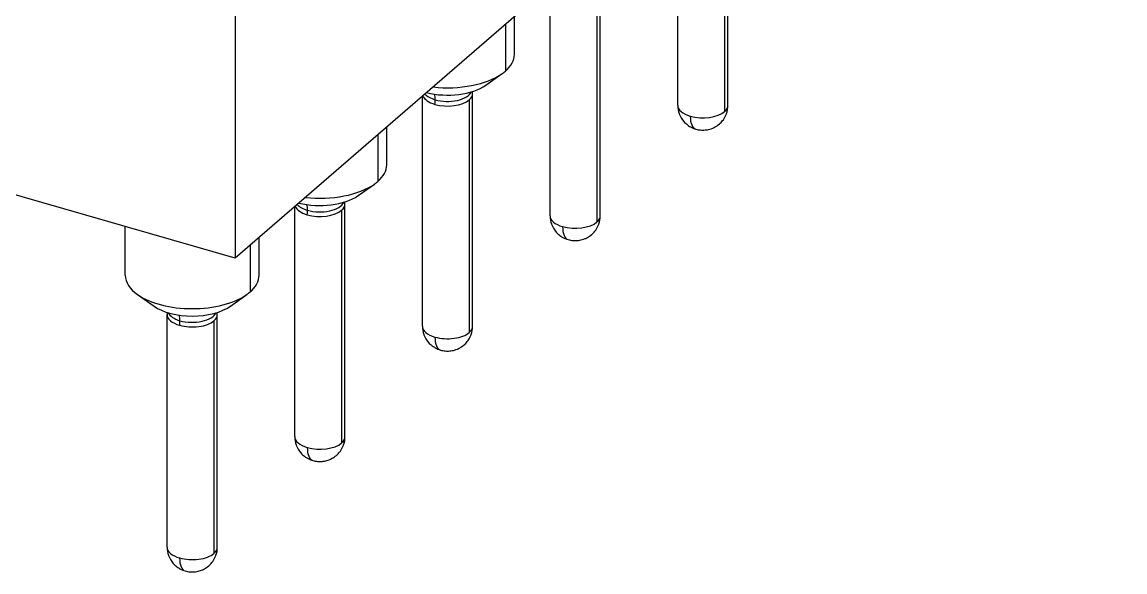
# Model space of a CAD drawing. Header units: millimetres. Extents: x 1 to 18.6, y 1 to 16.8.
# Drawn here: x 7.64 to 18.61, y 1.02 to 6.49 of the extents above; entities that cross this region are included whole.
import ezdxf

# ---------------------------------------------------------------- set-up
doc = ezdxf.new("R2010")
doc.units = ezdxf.units.MM
doc.layers.add('MAIN-1', color=7, linetype='Continuous')

msp = doc.modelspace()

# ---------------------------------------------------------------- linework, layer by layer
at = {"layer": 'MAIN-1', "color": 18, "linetype": 'Continuous', "lineweight": 25, "true_color": 0x000000}
for points in [[(18.614, 11.806), (9.764, 4.142)], [(14.165, 5.664), (14.165, 7.953)], [(14.632, 7.918), (14.632, 5.602)], [(14.665, 5.664), (14.665, 7.981)], [(12.895, 4.564), (12.895, 6.853)], [(13.362, 6.819), (13.362, 4.502)], [(13.395, 4.564), (13.395, 6.881)], [(9.764, 6.567), (9.764, 4.142)], [(12.54, 6.171), (12.54, 6.546)], [(12.451, 6.469), (12.451, 6.005)], [(12.255, 5.863), (12.418, 5.979)], [(11.625, 3.465), (11.625, 5.754)], [(12.092, 5.719), (12.092, 3.402)], [(12.125, 3.465), (12.125, 5.781)], [(14.165, 5.664), (14.166, 5.643)], [(14.166, 5.643), (14.169, 5.621)], [(14.169, 5.621), (14.174, 5.6)], [(14.174, 5.6), (14.179, 5.582)], [(14.651, 5.582), (14.657, 5.6)], [(14.657, 5.6), (14.662, 5.621)], [(14.662, 5.621), (14.664, 5.643)], [(14.664, 5.643), (14.665, 5.664)], [(14.179, 5.582), (14.18, 5.579)], [(14.18, 5.579), (14.189, 5.559)], [(14.189, 5.559), (14.199, 5.539)], [(14.199, 5.539), (14.206, 5.529)], [(14.206, 5.529), (14.213, 5.519)], [(14.213, 5.519), (14.226, 5.502)], [(14.226, 5.502), (14.234, 5.493)], [(14.234, 5.493), (14.243, 5.485)], [(14.588, 5.485), (14.596, 5.493)], [(14.596, 5.493), (14.604, 5.502)], [(14.604, 5.502), (14.612, 5.511)], [(14.612, 5.511), (14.619, 5.52)], [(14.619, 5.52), (14.631, 5.539)], [(14.631, 5.539), (14.642, 5.559)], [(14.642, 5.559), (14.65, 5.579)], [(14.65, 5.579), (14.651, 5.582)], [(11.27, 5.071), (11.27, 5.446)], [(14.243, 5.485), (14.251, 5.478)], [(14.251, 5.478), (14.262, 5.468)], [(14.262, 5.468), (14.273, 5.46)], [(14.273, 5.46), (14.284, 5.453)], [(14.284, 5.453), (14.286, 5.452)], [(14.286, 5.452), (14.299, 5.445)], [(14.299, 5.445), (14.311, 5.439)], [(14.311, 5.439), (14.317, 5.436)], [(14.317, 5.436), (14.331, 5.431)], [(14.331, 5.431), (14.345, 5.427)], [(14.345, 5.427), (14.358, 5.423)], [(14.358, 5.423), (14.37, 5.421)], [(14.37, 5.421), (14.381, 5.419)], [(14.381, 5.419), (14.393, 5.418)], [(14.393, 5.418), (14.404, 5.417)], [(14.404, 5.417), (14.415, 5.417)], [(14.415, 5.417), (14.426, 5.417)], [(14.426, 5.417), (14.438, 5.418)], [(14.438, 5.418), (14.449, 5.419)], [(14.449, 5.419), (14.461, 5.421)], [(14.461, 5.421), (14.473, 5.423)], [(14.473, 5.423), (14.486, 5.427)], [(14.486, 5.427), (14.499, 5.431)], [(14.499, 5.431), (14.513, 5.436)], [(14.513, 5.436), (14.52, 5.439)], [(14.52, 5.439), (14.532, 5.445)], [(14.532, 5.445), (14.545, 5.452)], [(14.545, 5.452), (14.546, 5.453)], [(14.546, 5.453), (14.557, 5.46)], [(14.557, 5.46), (14.569, 5.468)], [(14.569, 5.468), (14.58, 5.478)], [(14.58, 5.478), (14.588, 5.485)], [(11.181, 5.369), (11.181, 4.905)], [(10.985, 4.764), (11.148, 4.879)], [(9.764, 4.142), (7.426, 4.817)], [(10.355, 2.365), (10.355, 4.654)], [(10.822, 4.619), (10.822, 2.302)], [(10.855, 2.365), (10.855, 4.681)], [(12.895, 4.564), (12.896, 4.543)], [(12.896, 4.543), (12.899, 4.521)], [(12.899, 4.521), (12.904, 4.5)], [(12.904, 4.5), (12.909, 4.483)], [(13.381, 4.483), (13.387, 4.5)], [(13.387, 4.5), (13.392, 4.521)], [(13.392, 4.521), (13.394, 4.543)], [(13.394, 4.543), (13.395, 4.564)], [(8.67, 3.971), (8.67, 4.458)], [(12.909, 4.483), (12.91, 4.48)], [(12.91, 4.48), (12.919, 4.459)], [(12.919, 4.459), (12.929, 4.439)], [(12.929, 4.439), (12.936, 4.429)], [(12.936, 4.429), (12.943, 4.419)], [(12.943, 4.419), (12.956, 4.402)], [(12.956, 4.402), (12.964, 4.393)], [(12.964, 4.393), (12.973, 4.385)], [(13.318, 4.385), (13.326, 4.393)], [(13.326, 4.393), (13.334, 4.402)], [(13.334, 4.402), (13.342, 4.411)], [(13.342, 4.411), (13.349, 4.42)], [(13.349, 4.42), (13.361, 4.439)], [(13.361, 4.439), (13.372, 4.459)], [(13.372, 4.459), (13.38, 4.48)], [(13.38, 4.48), (13.381, 4.483)], [(10, 3.971), (10, 4.346)], [(12.973, 4.385), (12.981, 4.378)], [(12.981, 4.378), (12.992, 4.369)], [(12.992, 4.369), (13.003, 4.361)], [(13.003, 4.361), (13.014, 4.353)], [(13.014, 4.353), (13.016, 4.352)], [(13.016, 4.352), (13.029, 4.345)], [(13.029, 4.345), (13.041, 4.339)], [(13.041, 4.339), (13.047, 4.337)], [(13.047, 4.337), (13.061, 4.331)], [(13.061, 4.331), (13.075, 4.327)], [(13.075, 4.327), (13.088, 4.324)], [(13.088, 4.324), (13.1, 4.321)], [(13.1, 4.321), (13.111, 4.319)], [(13.111, 4.319), (13.123, 4.318)], [(13.123, 4.318), (13.134, 4.317)], [(13.134, 4.317), (13.145, 4.317)], [(13.145, 4.317), (13.156, 4.317)], [(13.156, 4.317), (13.168, 4.318)], [(13.168, 4.318), (13.179, 4.319)], [(13.179, 4.319), (13.191, 4.321)], [(13.191, 4.321), (13.203, 4.324)], [(13.203, 4.324), (13.216, 4.327)], [(13.216, 4.327), (13.229, 4.331)], [(13.229, 4.331), (13.243, 4.337)], [(13.243, 4.337), (13.25, 4.339)], [(13.25, 4.339), (13.262, 4.345)], [(13.262, 4.345), (13.275, 4.352)], [(13.275, 4.352), (13.276, 4.353)], [(13.276, 4.353), (13.287, 4.361)], [(13.287, 4.361), (13.299, 4.369)], [(13.299, 4.369), (13.31, 4.378)], [(13.31, 4.378), (13.318, 4.385)], [(9.911, 4.269), (9.911, 3.805)], [(8.792, 3.779), (8.956, 3.664)], [(9.715, 3.664), (9.878, 3.779)], [(9.085, 1.265), (9.085, 3.581)], [(9.552, 3.519), (9.552, 1.202)], [(9.585, 1.265), (9.585, 3.581)], [(11.625, 3.465), (11.626, 3.443)], [(11.626, 3.443), (11.629, 3.422)], [(11.629, 3.422), (11.634, 3.4)], [(12.117, 3.4), (12.122, 3.422)], [(12.122, 3.422), (12.124, 3.443)], [(12.124, 3.443), (12.125, 3.465)], [(11.634, 3.4), (11.639, 3.383)], [(11.639, 3.383), (11.64, 3.38)], [(11.64, 3.38), (11.649, 3.359)], [(11.649, 3.359), (11.659, 3.34)], [(11.659, 3.34), (11.666, 3.329)], [(11.666, 3.329), (11.673, 3.32)], [(11.673, 3.32), (11.686, 3.302)], [(11.686, 3.302), (11.694, 3.293)], [(11.694, 3.293), (11.703, 3.285)], [(12.048, 3.285), (12.056, 3.293)], [(12.056, 3.293), (12.064, 3.302)], [(12.064, 3.302), (12.072, 3.311)], [(12.072, 3.311), (12.079, 3.321)], [(12.079, 3.321), (12.091, 3.34)], [(12.091, 3.34), (12.102, 3.359)], [(12.102, 3.359), (12.11, 3.38)], [(12.11, 3.38), (12.111, 3.383)], [(12.111, 3.383), (12.117, 3.4)], [(11.703, 3.285), (11.711, 3.278)], [(11.711, 3.278), (11.722, 3.269)], [(11.722, 3.269), (11.733, 3.261)], [(11.733, 3.261), (11.744, 3.254)], [(11.744, 3.254), (11.746, 3.252)], [(11.746, 3.252), (11.759, 3.245)], [(11.759, 3.245), (11.771, 3.239)], [(11.771, 3.239), (11.777, 3.237)], [(11.777, 3.237), (11.791, 3.231)], [(11.791, 3.231), (11.805, 3.227)], [(11.805, 3.227), (11.818, 3.224)], [(11.818, 3.224), (11.83, 3.221)], [(11.83, 3.221), (11.841, 3.219)], [(11.841, 3.219), (11.853, 3.218)], [(11.853, 3.218), (11.864, 3.217)], [(11.864, 3.217), (11.875, 3.217)], [(11.875, 3.217), (11.886, 3.217)], [(11.886, 3.217), (11.898, 3.218)], [(11.898, 3.218), (11.909, 3.219)], [(11.909, 3.219), (11.921, 3.221)], [(11.921, 3.221), (11.933, 3.224)], [(11.933, 3.224), (11.946, 3.227)], [(11.946, 3.227), (11.959, 3.231)], [(11.959, 3.231), (11.973, 3.237)], [(11.973, 3.237), (11.98, 3.239)], [(11.98, 3.239), (11.992, 3.245)], [(11.992, 3.245), (12.005, 3.252)], [(12.005, 3.252), (12.006, 3.254)], [(12.006, 3.254), (12.017, 3.261)], [(12.017, 3.261), (12.029, 3.269)], [(12.029, 3.269), (12.04, 3.278)], [(12.04, 3.278), (12.048, 3.285)], [(10.355, 2.365), (10.356, 2.343)], [(10.356, 2.343), (10.359, 2.322)], [(10.359, 2.322), (10.364, 2.301)], [(10.847, 2.301), (10.852, 2.322)], [(10.852, 2.322), (10.854, 2.343)], [(10.854, 2.343), (10.855, 2.365)], [(10.364, 2.301), (10.369, 2.283)], [(10.369, 2.283), (10.37, 2.28)], [(10.37, 2.28), (10.379, 2.259)], [(10.379, 2.259), (10.389, 2.24)], [(10.389, 2.24), (10.396, 2.23)], [(10.396, 2.23), (10.403, 2.22)], [(10.403, 2.22), (10.416, 2.203)], [(10.416, 2.203), (10.424, 2.194)], [(10.786, 2.194), (10.794, 2.203)], [(10.794, 2.203), (10.802, 2.211)], [(10.802, 2.211), (10.809, 2.221)], [(10.809, 2.221), (10.821, 2.24)], [(10.821, 2.24), (10.832, 2.259)], [(10.832, 2.259), (10.84, 2.28)], [(10.84, 2.28), (10.841, 2.283)], [(10.841, 2.283), (10.847, 2.301)], [(10.424, 2.194), (10.433, 2.185)], [(10.433, 2.185), (10.441, 2.178)], [(10.441, 2.178), (10.452, 2.169)], [(10.452, 2.169), (10.463, 2.161)], [(10.463, 2.161), (10.474, 2.154)], [(10.474, 2.154), (10.476, 2.153)], [(10.476, 2.153), (10.489, 2.146)], [(10.489, 2.146), (10.501, 2.14)], [(10.501, 2.14), (10.507, 2.137)], [(10.507, 2.137), (10.521, 2.131)], [(10.521, 2.131), (10.535, 2.127)], [(10.535, 2.127), (10.548, 2.124)], [(10.548, 2.124), (10.56, 2.121)], [(10.56, 2.121), (10.571, 2.119)], [(10.571, 2.119), (10.583, 2.118)], [(10.583, 2.118), (10.594, 2.117)], [(10.594, 2.117), (10.605, 2.117)], [(10.605, 2.117), (10.616, 2.117)], [(10.616, 2.117), (10.628, 2.118)], [(10.628, 2.118), (10.639, 2.119)], [(10.639, 2.119), (10.651, 2.121)], [(10.651, 2.121), (10.663, 2.124)], [(10.663, 2.124), (10.676, 2.127)], [(10.676, 2.127), (10.689, 2.131)], [(10.689, 2.131), (10.703, 2.137)], [(10.703, 2.137), (10.71, 2.14)], [(10.71, 2.14), (10.722, 2.146)], [(10.722, 2.146), (10.735, 2.153)], [(10.735, 2.153), (10.736, 2.154)], [(10.736, 2.154), (10.747, 2.161)], [(10.747, 2.161), (10.759, 2.169)], [(10.759, 2.169), (10.77, 2.178)], [(10.77, 2.178), (10.778, 2.185)], [(10.778, 2.185), (10.786, 2.194)], [(9.085, 1.265), (9.086, 1.243)], [(9.086, 1.243), (9.089, 1.222)], [(9.089, 1.222), (9.094, 1.201)], [(9.577, 1.201), (9.582, 1.222)], [(9.582, 1.222), (9.584, 1.243)], [(9.584, 1.243), (9.585, 1.265)], [(9.094, 1.201), (9.099, 1.183)], [(9.099, 1.183), (9.1, 1.18)], [(9.1, 1.18), (9.109, 1.16)], [(9.109, 1.16), (9.119, 1.14)], [(9.119, 1.14), (9.126, 1.13)], [(9.126, 1.13), (9.133, 1.12)], [(9.133, 1.12), (9.146, 1.103)], [(9.146, 1.103), (9.154, 1.094)], [(9.516, 1.094), (9.524, 1.103)], [(9.524, 1.103), (9.532, 1.112)], [(9.532, 1.112), (9.539, 1.121)], [(9.539, 1.121), (9.551, 1.14)], [(9.551, 1.14), (9.562, 1.16)], [(9.562, 1.16), (9.57, 1.18)], [(9.57, 1.18), (9.571, 1.183)], [(9.571, 1.183), (9.577, 1.201)], [(9.154, 1.094), (9.163, 1.085)], [(9.163, 1.085), (9.171, 1.078)], [(9.171, 1.078), (9.182, 1.069)], [(9.182, 1.069), (9.193, 1.061)], [(9.193, 1.061), (9.204, 1.054)], [(9.204, 1.054), (9.206, 1.053)], [(9.206, 1.053), (9.219, 1.046)], [(9.219, 1.046), (9.231, 1.04)], [(9.231, 1.04), (9.237, 1.037)], [(9.237, 1.037), (9.251, 1.032)], [(9.251, 1.032), (9.265, 1.027)], [(9.265, 1.027), (9.278, 1.024)], [(9.278, 1.024), (9.29, 1.021)], [(9.29, 1.021), (9.301, 1.02)], [(9.301, 1.02), (9.313, 1.018)], [(9.313, 1.018), (9.324, 1.018)], [(9.324, 1.018), (9.335, 1.017)], [(9.335, 1.017), (9.346, 1.018)], [(9.346, 1.018), (9.358, 1.018)], [(9.358, 1.018), (9.369, 1.02)], [(9.369, 1.02), (9.381, 1.021)], [(9.381, 1.021), (9.393, 1.024)], [(9.393, 1.024), (9.406, 1.027)], [(9.406, 1.027), (9.419, 1.032)], [(9.419, 1.032), (9.433, 1.037)], [(9.433, 1.037), (9.44, 1.04)], [(9.44, 1.04), (9.452, 1.046)], [(9.452, 1.046), (9.465, 1.053)], [(9.465, 1.053), (9.466, 1.054)], [(9.466, 1.054), (9.477, 1.061)], [(9.477, 1.061), (9.489, 1.069)], [(9.489, 1.069), (9.5, 1.078)], [(9.5, 1.078), (9.508, 1.085)], [(9.508, 1.085), (9.516, 1.094)]]:
    msp.add_lwpolyline(points, dxfattribs=at)
for points in [[(12.451, 6.005), (12.51, 6.055), (12.54, 6.113), (12.54, 6.171)], [(11.732, 5.846), (11.993, 5.817), (12.264, 5.87), (12.418, 5.979)], [(12.418, 5.979), (12.43, 5.987), (12.441, 5.996), (12.451, 6.005)], [(11.667, 5.79), (11.873, 5.738), (12.122, 5.77), (12.255, 5.863)], [(11.63, 5.758), (11.644, 5.722), (11.688, 5.691), (11.75, 5.673)], [(11.651, 5.776), (11.672, 5.752), (11.708, 5.732), (11.753, 5.719)], [(11.753, 5.719), (11.753, 5.74), (11.751, 5.758), (11.747, 5.774)], [(11.75, 5.673), (11.87, 5.638), (12.023, 5.659), (12.092, 5.719)], [(11.75, 5.673), (11.752, 5.689), (11.753, 5.704), (11.753, 5.719)], [(12.092, 5.719), (12.114, 5.738), (12.125, 5.759), (12.125, 5.781)], [(12.125, 5.781), (12.125, 5.787), (12.124, 5.793), (12.123, 5.799)], [(14.165, 5.664), (14.165, 5.62), (14.213, 5.578), (14.29, 5.556)], [(14.29, 5.556), (14.41, 5.521), (14.563, 5.542), (14.632, 5.602)], [(14.632, 5.602), (14.654, 5.621), (14.665, 5.642), (14.665, 5.664)], [(14.29, 5.556), (14.29, 5.485), (14.311, 5.437), (14.345, 5.427)], [(11.181, 4.905), (11.24, 4.955), (11.27, 5.013), (11.27, 5.071)], [(10.462, 4.746), (10.723, 4.718), (10.994, 4.77), (11.148, 4.879)], [(11.148, 4.879), (11.16, 4.887), (11.171, 4.896), (11.181, 4.905)], [(10.397, 4.69), (10.603, 4.639), (10.852, 4.67), (10.985, 4.764)], [(10.36, 4.658), (10.374, 4.622), (10.418, 4.591), (10.48, 4.573)], [(10.381, 4.676), (10.402, 4.652), (10.438, 4.632), (10.483, 4.619)], [(10.483, 4.619), (10.483, 4.64), (10.481, 4.658), (10.477, 4.674)], [(10.48, 4.573), (10.6, 4.539), (10.753, 4.559), (10.822, 4.619)], [(10.48, 4.573), (10.482, 4.589), (10.483, 4.604), (10.483, 4.619)], [(10.822, 4.619), (10.844, 4.638), (10.855, 4.659), (10.855, 4.681)], [(10.855, 4.681), (10.855, 4.687), (10.854, 4.693), (10.853, 4.699)], [(12.895, 4.564), (12.895, 4.52), (12.943, 4.478), (13.02, 4.456)], [(13.02, 4.456), (13.14, 4.422), (13.293, 4.442), (13.362, 4.502)], [(13.362, 4.502), (13.384, 4.521), (13.395, 4.542), (13.395, 4.564)], [(13.02, 4.456), (13.02, 4.385), (13.041, 4.337), (13.075, 4.327)], [(8.67, 3.971), (8.67, 3.902), (8.713, 3.835), (8.792, 3.779)], [(9.911, 3.805), (9.97, 3.855), (10, 3.913), (10, 3.971)], [(9.878, 3.779), (9.89, 3.788), (9.901, 3.796), (9.911, 3.805)], [(9.088, 3.6), (9.086, 3.594), (9.085, 3.588), (9.085, 3.581)], [(9.085, 3.581), (9.085, 3.537), (9.133, 3.496), (9.21, 3.473)], [(9.097, 3.598), (9.112, 3.565), (9.154, 3.536), (9.213, 3.519)], [(9.213, 3.519), (9.213, 3.54), (9.211, 3.559), (9.207, 3.574)], [(9.21, 3.473), (9.212, 3.489), (9.213, 3.505), (9.213, 3.519)], [(9.552, 3.519), (9.574, 3.538), (9.585, 3.56), (9.585, 3.581)], [(9.585, 3.581), (9.585, 3.588), (9.584, 3.594), (9.583, 3.6)], [(11.625, 3.465), (11.625, 3.42), (11.673, 3.379), (11.75, 3.356)], [(12.092, 3.402), (12.114, 3.421), (12.125, 3.443), (12.125, 3.465)], [(11.75, 3.356), (11.75, 3.285), (11.771, 3.237), (11.805, 3.227)], [(10.355, 2.365), (10.355, 2.32), (10.403, 2.279), (10.48, 2.256)], [(10.822, 2.302), (10.844, 2.321), (10.855, 2.343), (10.855, 2.365)], [(10.48, 2.256), (10.6, 2.222), (10.753, 2.242), (10.822, 2.302)], [(10.48, 2.256), (10.48, 2.186), (10.501, 2.137), (10.535, 2.127)], [(9.085, 1.265), (9.085, 1.22), (9.133, 1.179), (9.21, 1.157)], [(9.552, 1.202), (9.574, 1.221), (9.585, 1.243), (9.585, 1.265)], [(9.21, 1.157), (9.21, 1.086), (9.231, 1.037), (9.265, 1.027)]]:
    msp.add_open_spline(points, degree=3, dxfattribs=at)
for points in [[(11.753, 5.719), (11.821, 5.699), (11.902, 5.697), (11.973, 5.713), (12.044, 5.728), (12.096, 5.76), (12.113, 5.798)], [(10.483, 4.619), (10.551, 4.6), (10.632, 4.597), (10.703, 4.613), (10.774, 4.629), (10.826, 4.66), (10.843, 4.698)], [(8.792, 3.779), (8.917, 3.691), (9.119, 3.639), (9.335, 3.639), (9.551, 3.639), (9.754, 3.691), (9.878, 3.779)], [(8.956, 3.664), (9.043, 3.602), (9.184, 3.565), (9.335, 3.565), (9.486, 3.565), (9.628, 3.602), (9.715, 3.664)], [(9.21, 3.473), (9.268, 3.457), (9.336, 3.452), (9.4, 3.461), (9.464, 3.469), (9.519, 3.49), (9.552, 3.519)], [(9.213, 3.519), (9.281, 3.5), (9.362, 3.498), (9.433, 3.513), (9.504, 3.529), (9.556, 3.56), (9.573, 3.598)], [(11.75, 3.356), (11.808, 3.34), (11.876, 3.335), (11.94, 3.344), (12.004, 3.352), (12.059, 3.373), (12.092, 3.402)], [(9.21, 1.157), (9.268, 1.14), (9.336, 1.136), (9.4, 1.144), (9.464, 1.153), (9.519, 1.174), (9.552, 1.202)]]:
    msp.add_open_spline(points, degree=3, knots=[0, 0, 0, 0, 1, 1, 1, 2, 2, 2, 2], dxfattribs=at)

doc.saveas('drawing.dxf')
